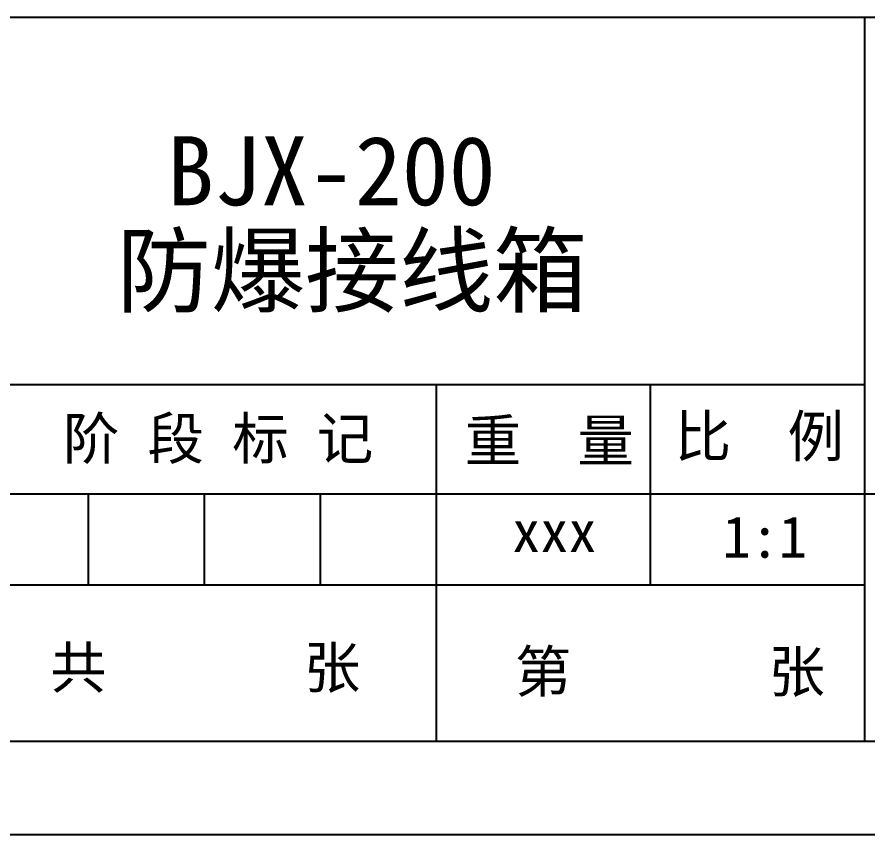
# Model space of a CAD drawing. Header units: millimetres. Extents: x 3916 to 6020, y 1867 to 2649.
# Drawn here: x 5741.7 to 5870.8, y 1867.3 to 1991.4 of the extents above; entities that cross this region are included whole.
import ezdxf

# ---------------------------------------------------------------- set-up
doc = ezdxf.new("R2010")
doc.units = ezdxf.units.MM
doc.layers.add('图层1', color=6, linetype='Continuous', lineweight=5)
doc.styles.add('宋体', font='')
doc.styles.get('宋体').set_extended_font_data('SimSun')

# ---------------------------------------------------------------- blocks, each defined once
blk = doc.blocks.new('A$C765A0FFE')
at = {"color": 0, "lineweight": -3}
for p, q in [((1373.63, 17.89), (71.55, 17.89)), ((1391.52, 0), (0, 0))]:
    blk.add_line(p, q, dxfattribs=at)
at = {"layer": '图层1', "color": 0, "linetype": 'ByBlock', "lineweight": -3}
for p, q in [((758.64, 156.64), (1373.63, 156.64)), ((1202.8, 156.64), (1202.8, 17.89)), ((758.64, 86.29), (1202.8, 86.29)), ((1120.8, 86.29), (1120.8, 17.89)), ((1161.8, 86.29), (1161.8, 47.81)), ((1373.63, 65.28), (1031.97, 65.28)), ((1054.18, 65.28), (1054.18, 47.81)), ((1076.39, 65.28), (1076.39, 47.81)), ((1098.59, 65.28), (1098.59, 47.81)), ((1202.8, 47.81), (1031.97, 47.81))]:
    blk.add_line(p, q, dxfattribs=at)
at = {"layer": '图层1', "color": 0, "linetype": 'ByBlock', "lineweight": -3, "style": '宋体'}
for s, p in [('阶 段 标 记', (1049.31, 71.96)), ('重  量', (1126.24, 71.59)), ('比  例', (1166.48, 72.39)), ('1:1', (1175.63, 53.1)), ('xxx', (1135.34, 54.22)), ('共       张', (1046.88, 28.12)), ('第       张', (1135.86, 27.34))]:
    blk.add_text(s, height=7.931, dxfattribs=at).set_placement(p)
blk = doc.blocks.new('A$C4B561680')
blk.add_blockref('A$C765A0FFE', (0, 0))

msp = doc.modelspace()

# ---------------------------------------------------------------- block references
at = {"xscale": 0.7920000000000001, "yscale": 0.7920000000000001, "zscale": 0.7920000000000001}
msp.add_blockref('A$C4B561680', (4917.62, 1867.32), dxfattribs=at)

# ---------------------------------------------------------------- texts
at = {"style": '宋体'}
for s, p in [('BJX-200', (5764.47, 1962.83)), ('防爆接线箱', (5756.84, 1947.7))]:
    msp.add_text(s, height=10.469, dxfattribs=at).set_placement(p)

doc.saveas('drawing.dxf')
